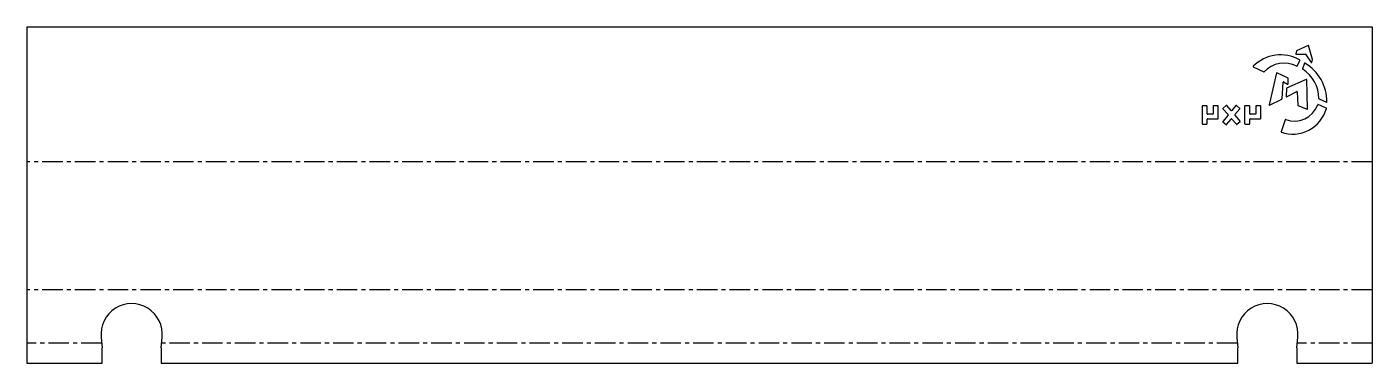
# Model space of a CAD drawing. Header units: millimetres. Extents: x -835 to 0, y -332 to -123.
import ezdxf

# ---------------------------------------------------------------- set-up
doc = ezdxf.new("R2010")
doc.units = ezdxf.units.MM
doc.linetypes.add('CENTERX2', pattern=[20.32, 12.7, -2.54, 2.54, -2.54])

msp = doc.modelspace()

# ---------------------------------------------------------------- linework, layer by layer
at = {"color": 7, "linetype": 'Continuous', "lineweight": 25}
for p, q in [((-835, -123), (0, -123)), ((-835, -123), (-835, -332.02)), ((0, -123), (0, -332.02)), ((-46.89, -137.89), (-47.42, -139.72)), ((-47.25, -139.95), (-41.48, -139.98)), ((-39.75, -134.54), (-46.89, -137.89)), ((-41.33, -140.06), (-37.79, -145.1)), ((-37.01, -143.38), (-39.5, -134.66)), ((-73.77, -147.75), (-67.3, -151.02)), ((-46.54, -147.4), (-44.9, -143.82)), ((-41.97, -145.62), (-43.17, -149.14)), ((-37.46, -145.05), (-37.01, -143.48)), ((-59.41, -151.66), (-63.85, -171.49)), ((-52.1, -154.84), (-59.15, -151.53)), ((-55.9, -167.72), (-55.28, -157.3)), ((-55.01, -157.15), (-52.41, -158.57)), ((-40.87, -155.63), (-53.11, -161.18)), ((-52.14, -158.42), (-52, -155.01)), ((-40.05, -173.93), (-40.61, -155.79)), ((-53.22, -161.34), (-53.41, -166.27)), ((-53.14, -166.44), (-46.69, -163.19)), ((-46.42, -163.35), (-46.16, -171.73)), ((-105.56, -172.28), (-105.56, -183.21)), ((-102.66, -172.06), (-105.35, -172.06)), ((-102.44, -177.08), (-102.44, -172.28)), ((-98.69, -172.28), (-98.69, -177.08)), ((-95.78, -172.06), (-98.47, -172.06)), ((-95.57, -179.99), (-95.57, -172.28)), ((-92.56, -173.9), (-89.43, -177.55)), ((-90.5, -171.84), (-92.54, -173.6)), ((-87.44, -175.07), (-90.2, -171.87)), ((-84.51, -171.96), (-87.11, -175.07)), ((-85.1, -177.52), (-82.12, -173.96)), ((-82.14, -173.65), (-84.21, -171.93)), ((-79.11, -172.28), (-79.11, -183.21)), ((-76.2, -172.06), (-78.89, -172.06)), ((-75.99, -177.08), (-75.99, -172.28)), ((-72.23, -172.28), (-72.23, -177.08)), ((-69.33, -172.06), (-72.02, -172.06)), ((-69.11, -179.99), (-69.11, -172.28)), ((-63.59, -171.7), (-56, -167.88)), ((-46.05, -171.89), (-40.3, -174.11)), ((-28.48, -173.54), (-33.41, -171.31)), ((-32.94, -167.76), (-28.34, -169.9)), ((-105.35, -183.43), (-102.66, -183.43)), ((-102.44, -183.21), (-102.44, -180.42)), ((-98.9, -177.29), (-102.23, -177.29)), ((-102.23, -180.2), (-95.78, -180.2)), ((-89.42, -177.83), (-92.68, -181.73)), ((-92.66, -182.04), (-90.59, -183.76)), ((-90.29, -183.73), (-87.41, -180.28)), ((-87.08, -180.28), (-84.25, -183.56)), ((-81.89, -181.53), (-85.09, -177.8)), ((-83.95, -183.58), (-81.91, -181.83)), ((-78.89, -183.43), (-76.2, -183.43)), ((-75.99, -183.21), (-75.99, -180.42)), ((-72.45, -177.29), (-75.77, -177.29)), ((-75.77, -180.2), (-69.33, -180.2)), ((-53.86, -180.79), (-56.5, -188.3)), ((-788.89, -316.03), (-788.33, -322.52)), ((-751.67, -322.52), (-751.1, -315.93)), ((-83.89, -316.03), (-83.33, -322.52)), ((-46.67, -322.52), (-46.1, -315.93)), ((-788.33, -332.02), (-788.33, -322.52)), ((-751.67, -322.52), (-751.67, -332.02)), ((-83.33, -332.02), (-83.33, -322.52)), ((-46.67, -322.52), (-46.67, -332.02)), ((-835, -332.02), (-788.33, -332.02)), ((-751.67, -332.02), (-83.33, -332.02)), ((-46.67, -332.02), (0, -332.02))]:
    msp.add_line(p, q, dxfattribs=at)
at = {"color": 7, "linetype": 'CENTERX2'}
for p, q in [((0, -206.98), (-835, -206.98)), ((0, -286.48), (-835, -286.48)), ((-788.59, -319.52), (-835, -319.52)), ((-83.59, -319.52), (-751.41, -319.52)), ((0, -319.52), (-46.41, -319.52))]:
    msp.add_line(p, q, dxfattribs=at)
at = {"color": 7, "linetype": 'Continuous', "lineweight": 25}
for centre, radius, start, end in [((-56.84, -164.49), 24.04, 60.41206, 134.90386), ((-47.25, -139.77), 0.184, 163.73054, 269.69048), ((-41.48, -140.17), 0.184, 35.02775, 89.69048), ((-39.67, -134.71), 0.184, 15.92492, 115.12564), ((-73.69, -147.59), 0.184, 134.90386, 243.22676), ((-54.69, -162.31), 16.8, 61.97593, 137.5429), ((-46.71, -147.32), 0.184, 241.97593, 335.27464), ((-45.06, -143.74), 0.184, 335.27464, 60.41206), ((-43, -149.2), 0.184, 161.12891, 238.32689), ((-54.21, -167.37), 21.17, 359.40464, 58.32689), ((-41.8, -145.68), 0.184, 59.15149, 161.12891), ((-56.04, -169.53), 27.96, 359.58121, 59.15149), ((-37.64, -145), 0.184, 215.02775, 343.73054), ((-37.18, -143.43), 0.184, 343.73054, 15.92492), ((-67.22, -150.85), 0.184, 243.22676, 317.5429), ((-59.23, -151.7), 0.184, 64.84176, 167.38222), ((-55.09, -157.31), 0.184, 61.27473, 176.60758), ((-52.32, -158.41), 0.184, 241.27473, 357.59256), ((-52.18, -155.01), 0.184, 357.59256, 64.84176), ((-40.79, -155.8), 0.184, 1.77503, 114.40563), ((-53.22, -166.27), 0.184, 177.77161, 296.73572), ((-53.03, -161.35), 0.184, 114.40563, 177.77161), ((-46.61, -163.35), 0.184, 1.77503, 116.73572), ((-105.35, -172.28), 0.217, 90, 180), ((-102.66, -172.28), 0.217, 0, 90), ((-98.47, -172.28), 0.217, 90, 180), ((-95.78, -172.28), 0.217, 360, 90), ((-92.4, -173.76), 0.217, 130.70057, 220.70057), ((-90.36, -172.01), 0.217, 40.70057, 130.70057), ((-87.28, -174.93), 0.217, 220.70057, 320.10741), ((-84.35, -172.09), 0.217, 50.10741, 140.10741), ((-82.28, -173.82), 0.217, 320.10741, 50.10741), ((-78.89, -172.28), 0.217, 90, 180), ((-76.2, -172.28), 0.217, 0, 90), ((-72.02, -172.28), 0.217, 90, 180), ((-69.33, -172.28), 0.217, 360, 90), ((-63.67, -171.53), 0.184, 167.38222, 296.73572), ((-49.36, -167.92), 21.78, 251.17944, 344.46422), ((-56.08, -167.71), 0.184, 296.73572, 356.60758), ((-48.34, -165.92), 15.67, 250.28791, 339.48381), ((-45.98, -171.72), 0.184, 181.77503, 248.92331), ((-40.23, -173.94), 0.184, 248.92331, 1.77503), ((-33.49, -171.48), 0.184, 65.70001, 159.48381), ((-32.86, -167.59), 0.184, 179.40464, 245.02614), ((-28.55, -173.71), 0.184, 344.46422, 65.70001), ((-28.26, -169.73), 0.184, 245.02614, 359.58121), ((-105.35, -183.21), 0.217, 180, 270), ((-102.66, -183.21), 0.217, 270, 360), ((-102.23, -177.08), 0.217, 180, 270), ((-102.23, -180.42), 0.217, 90, 180), ((-98.9, -177.08), 0.217, 270, 0), ((-95.78, -179.99), 0.217, 270, 360), ((-92.52, -181.87), 0.217, 140.10741, 230.10741), ((-89.59, -177.69), 0.217, 320.10741, 40.70057), ((-87.24, -180.42), 0.217, 40.70057, 140.10741), ((-84.93, -177.66), 0.217, 140.10741, 220.70057), ((-84.09, -183.42), 0.217, 220.70057, 310.70057), ((-82.05, -181.67), 0.217, 310.70057, 40.70057), ((-78.89, -183.21), 0.217, 180, 270), ((-76.2, -183.21), 0.217, 270, 360), ((-75.77, -177.08), 0.217, 180, 270), ((-75.77, -180.42), 0.217, 90, 180), ((-72.45, -177.08), 0.217, 270, 360), ((-69.33, -179.99), 0.217, 270, 360), ((-53.69, -180.85), 0.184, 70.28791, 160.6357), ((-90.45, -183.59), 0.217, 230.10741, 320.10741), ((-56.33, -188.37), 0.184, 160.6357, 251.17944), ((-770, -314.02), 19, 354.22463, 186.07364), ((-65, -314.02), 19, 354.22463, 186.07364)]:
    msp.add_arc(centre, radius, start, end, dxfattribs=at)

doc.saveas('drawing.dxf')
